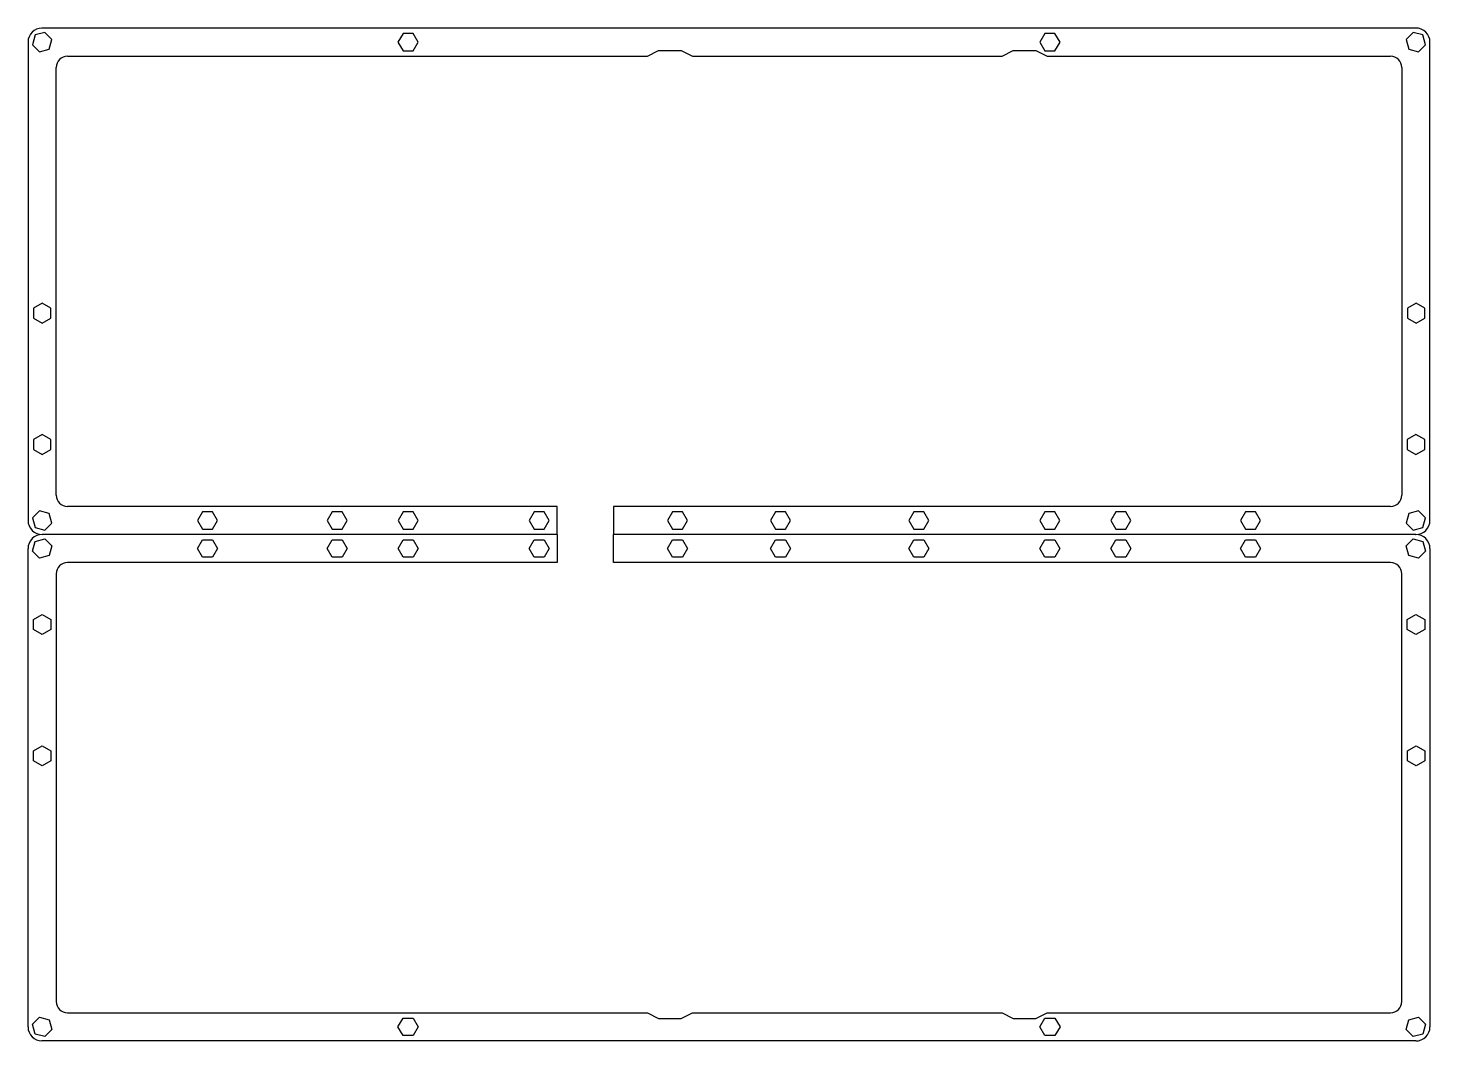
# Model space of a CAD drawing. Header units: millimetres. Extents: x 397 to 793, y -143 to 143.
import ezdxf

# ---------------------------------------------------------------- set-up
doc = ezdxf.new("R2010")
doc.units = ezdxf.units.MM
doc.layers.get('0').update_dxf_attribs({"linetype": 'CONTINUOUS'})

msp = doc.modelspace()

# ---------------------------------------------------------------- linework, layer by layer
for p, q in [((788.66, 142.87), (401.25, 142.87)), ((788.66, 142.87), (401.25, 142.87)), ((397.37, 138.9), (397.37, 3.97)), ((397.37, 138.9), (397.37, 3.97)), ((792.63, 3.97), (792.63, 138.9)), ((792.63, 3.97), (792.63, 138.9)), ((408.48, 134.93), (571.98, 134.93)), ((408.48, 134.93), (571.98, 134.93)), ((571.98, 134.93), (575.16, 136.52)), ((571.98, 134.93), (575.16, 136.52)), ((575.16, 136.52), (581.51, 136.52)), ((575.16, 136.52), (581.51, 136.52)), ((581.51, 136.52), (584.68, 134.93)), ((581.51, 136.52), (584.68, 134.93)), ((584.68, 134.93), (671.99, 134.93)), ((584.68, 134.93), (671.99, 134.93)), ((671.99, 134.93), (675.16, 136.52)), ((671.99, 134.93), (675.16, 136.52)), ((675.16, 136.52), (681.51, 136.52)), ((675.16, 136.52), (681.51, 136.52)), ((681.51, 136.52), (684.69, 134.93)), ((681.51, 136.52), (684.69, 134.93)), ((684.69, 134.93), (781.52, 134.93)), ((684.69, 134.93), (781.52, 134.93)), ((405.31, 11.11), (405.31, 131.75)), ((405.31, 11.11), (405.31, 131.75)), ((784.69, 131.75), (784.69, 11.11)), ((784.69, 131.75), (784.69, 11.11)), ((546.58, 7.94), (408.48, 7.94)), ((546.58, 7.94), (408.48, 7.94)), ((546.58, 0), (546.58, 7.94)), ((546.58, 0), (546.58, 7.94)), ((781.52, 7.94), (562.46, 7.94)), ((562.46, 7.94), (562.46, 0)), ((562.46, 7.94), (562.46, 0)), ((781.52, 7.94), (562.46, 7.94)), ((546.58, 0), (401.34, 0)), ((562.46, -7.94), (562.46, 0)), ((562.46, -7.94), (562.46, 0)), ((788.66, 0), (562.46, 0)), ((788.53, 0), (788.66, 0)), ((788.53, 0), (788.66, 0)), ((546.58, 0), (546.58, -7.94)), ((546.58, 0), (546.58, -7.94)), ((788.53, 0), (788.66, 0)), ((788.53, 0), (788.66, 0)), ((397.37, -138.9), (397.37, -3.97)), ((397.37, -138.9), (397.37, -3.97)), ((792.63, -3.97), (792.63, -138.9)), ((792.63, -3.97), (792.63, -138.9)), ((405.31, -11.11), (405.31, -131.75)), ((405.31, -11.11), (405.31, -131.75)), ((546.58, -7.94), (408.48, -7.94)), ((546.58, -7.94), (408.48, -7.94)), ((781.52, -7.94), (562.46, -7.94)), ((781.52, -7.94), (562.46, -7.94)), ((784.69, -131.75), (784.69, -11.11)), ((784.69, -131.75), (784.69, -11.11)), ((408.48, -134.93), (571.98, -134.93)), ((408.48, -134.93), (571.98, -134.93)), ((571.98, -134.93), (575.16, -136.52)), ((571.98, -134.93), (575.16, -136.52)), ((575.16, -136.52), (581.51, -136.52)), ((575.16, -136.52), (581.51, -136.52)), ((581.51, -136.52), (584.68, -134.93)), ((581.51, -136.52), (584.68, -134.93)), ((584.68, -134.93), (671.99, -134.93)), ((584.68, -134.93), (671.99, -134.93)), ((671.99, -134.93), (675.16, -136.52)), ((671.99, -134.93), (675.16, -136.52)), ((675.16, -136.52), (681.51, -136.52)), ((675.16, -136.52), (681.51, -136.52)), ((681.51, -136.52), (684.69, -134.93)), ((681.51, -136.52), (684.69, -134.93)), ((684.69, -134.93), (781.52, -134.93)), ((684.69, -134.93), (781.52, -134.93)), ((788.66, -142.87), (401.25, -142.87)), ((788.66, -142.87), (401.25, -142.87))]:
    msp.add_line(p, q)
for points in [[(404.07, 139.63), (402.07, 141.63), (399.34, 140.9), (398.6, 138.17), (400.6, 136.16), (403.34, 136.9)], [(402.07, 141.63), (399.34, 140.9), (398.6, 138.17), (400.6, 136.16), (403.34, 136.9), (404.07, 139.63)], [(507.33, 138.9), (505.91, 141.35), (503.09, 141.35), (501.67, 138.9), (503.09, 136.45), (505.91, 136.45)], [(505.91, 141.35), (503.09, 141.35), (501.67, 138.9), (503.09, 136.45), (505.91, 136.45), (507.33, 138.9)], [(688.33, 138.9), (686.91, 141.35), (684.09, 141.35), (682.67, 138.9), (684.09, 136.45), (686.91, 136.45)], [(684.09, 136.45), (686.91, 136.45), (688.33, 138.9), (686.91, 141.35), (684.09, 141.35), (682.67, 138.9)], [(789.39, 136.16), (791.4, 138.17), (790.66, 140.9), (787.93, 141.63), (785.93, 139.63), (786.66, 136.9)], [(791.4, 138.17), (790.66, 140.9), (787.93, 141.63), (785.93, 139.63), (786.66, 136.9), (789.39, 136.16)], [(398.89, 63.82), (398.89, 60.99), (401.34, 59.58), (403.79, 60.99), (403.79, 63.82), (401.34, 65.23)], [(403.79, 60.99), (403.79, 63.82), (401.34, 65.23), (398.89, 63.82), (398.89, 60.99), (401.34, 59.58)], [(791.18, 60.99), (791.18, 63.82), (788.73, 65.23), (786.28, 63.82), (786.28, 60.99), (788.73, 59.58)], [(791.18, 63.82), (788.73, 65.23), (786.28, 63.82), (786.28, 60.99), (788.73, 59.58), (791.18, 60.99)], [(401.34, 22.57), (403.79, 23.98), (403.79, 26.81), (401.34, 28.23), (398.89, 26.81), (398.89, 23.98)], [(403.79, 26.81), (401.34, 28.23), (398.89, 26.81), (398.89, 23.98), (401.34, 22.57), (403.79, 23.98)], [(786.24, 26.82), (786.24, 23.99), (788.69, 22.58), (791.14, 23.99), (791.14, 26.82), (788.69, 28.23)], [(791.14, 26.82), (788.69, 28.23), (786.24, 26.82), (786.24, 23.99), (788.69, 22.58), (791.14, 23.99)], [(403.34, 5.97), (400.6, 6.7), (398.6, 4.7), (399.34, 1.97), (402.07, 1.24), (404.07, 3.24)], [(404.07, 3.24), (403.34, 5.97), (400.6, 6.7), (398.6, 4.7), (399.34, 1.97), (402.07, 1.24)], [(449.41, 1.52), (450.83, 3.97), (449.41, 6.42), (446.59, 6.42), (445.17, 3.97), (446.59, 1.52)], [(446.59, 6.42), (445.17, 3.97), (446.59, 1.52), (449.41, 1.52), (450.83, 3.97), (449.41, 6.42)], [(481.67, 3.97), (483.09, 1.52), (485.91, 1.52), (487.33, 3.97), (485.91, 6.42), (483.09, 6.42)], [(485.91, 6.42), (483.09, 6.42), (481.67, 3.97), (483.09, 1.52), (485.91, 1.52), (487.33, 3.97)], [(505.93, 1.52), (507.35, 3.97), (505.93, 6.42), (503.1, 6.42), (501.69, 3.97), (503.1, 1.52)], [(503.1, 6.42), (501.69, 3.97), (503.1, 1.52), (505.93, 1.52), (507.35, 3.97), (505.93, 6.42)], [(542.91, 6.42), (540.09, 6.42), (538.67, 3.97), (540.09, 1.52), (542.91, 1.52), (544.33, 3.97)], [(542.91, 1.52), (544.33, 3.97), (542.91, 6.42), (540.09, 6.42), (538.67, 3.97), (540.09, 1.52)], [(577.67, 3.97), (579.09, 1.52), (581.91, 1.52), (583.33, 3.97), (581.91, 6.42), (579.09, 6.42)], [(579.09, 6.42), (577.67, 3.97), (579.09, 1.52), (581.91, 1.52), (583.33, 3.97), (581.91, 6.42)], [(612.33, 3.97), (610.91, 6.42), (608.09, 6.42), (606.67, 3.97), (608.09, 1.52), (610.91, 1.52)], [(608.09, 1.52), (610.91, 1.52), (612.33, 3.97), (610.91, 6.42), (608.09, 6.42), (606.67, 3.97)], [(645.67, 3.97), (647.09, 1.52), (649.91, 1.52), (651.33, 3.97), (649.91, 6.42), (647.09, 6.42)], [(645.67, 3.97), (647.09, 1.52), (649.91, 1.52), (651.33, 3.97), (649.91, 6.42), (647.09, 6.42)], [(686.9, 6.42), (684.07, 6.42), (682.65, 3.97), (684.07, 1.52), (686.9, 1.52), (688.31, 3.97)], [(684.07, 1.52), (686.9, 1.52), (688.31, 3.97), (686.9, 6.42), (684.07, 6.42), (682.65, 3.97)], [(704.09, 6.42), (702.67, 3.97), (704.09, 1.52), (706.91, 1.52), (708.33, 3.97), (706.91, 6.42)], [(706.91, 6.42), (704.09, 6.42), (702.67, 3.97), (704.09, 1.52), (706.91, 1.52), (708.33, 3.97)], [(740.59, 1.52), (743.41, 1.52), (744.83, 3.97), (743.41, 6.42), (740.59, 6.42), (739.17, 3.97)], [(740.59, 1.52), (743.41, 1.52), (744.83, 3.97), (743.41, 6.42), (740.59, 6.42), (739.17, 3.97)], [(789.39, 6.7), (786.66, 5.97), (785.93, 3.24), (787.93, 1.24), (790.66, 1.97), (791.4, 4.7)], [(786.66, 5.97), (785.93, 3.24), (787.93, 1.24), (790.66, 1.97), (791.4, 4.7), (789.39, 6.7)], [(400.6, -6.7), (398.6, -4.7), (399.34, -1.97), (402.07, -1.24), (404.07, -3.24), (403.34, -5.97)], [(403.34, -5.97), (400.6, -6.7), (398.6, -4.7), (399.34, -1.97), (402.07, -1.24), (404.07, -3.24)], [(450.83, -3.97), (449.41, -6.42), (446.59, -6.42), (445.17, -3.97), (446.59, -1.52), (449.41, -1.52)], [(449.41, -1.52), (450.83, -3.97), (449.41, -6.42), (446.59, -6.42), (445.17, -3.97), (446.59, -1.52)], [(481.67, -3.97), (483.09, -1.52), (485.91, -1.52), (487.33, -3.97), (485.91, -6.42), (483.09, -6.42)], [(485.91, -1.52), (487.33, -3.97), (485.91, -6.42), (483.09, -6.42), (481.67, -3.97), (483.09, -1.52)], [(505.93, -1.52), (507.35, -3.97), (505.93, -6.42), (503.1, -6.42), (501.69, -3.97), (503.1, -1.52)], [(507.35, -3.97), (505.93, -6.42), (503.1, -6.42), (501.69, -3.97), (503.1, -1.52), (505.93, -1.52)], [(542.91, -6.42), (540.09, -6.42), (538.67, -3.97), (540.09, -1.52), (542.91, -1.52), (544.33, -3.97)], [(542.91, -6.42), (540.09, -6.42), (538.67, -3.97), (540.09, -1.52), (542.91, -1.52), (544.33, -3.97)], [(581.91, -1.52), (583.33, -3.97), (581.91, -6.42), (579.09, -6.42), (577.67, -3.97), (579.09, -1.52)], [(581.91, -6.42), (579.09, -6.42), (577.67, -3.97), (579.09, -1.52), (581.91, -1.52), (583.33, -3.97)], [(612.33, -3.97), (610.91, -6.42), (608.09, -6.42), (606.67, -3.97), (608.09, -1.52), (610.91, -1.52)], [(610.91, -1.52), (612.33, -3.97), (610.91, -6.42), (608.09, -6.42), (606.67, -3.97), (608.09, -1.52)], [(647.09, -1.52), (649.91, -1.52), (651.33, -3.97), (649.91, -6.42), (647.09, -6.42), (645.67, -3.97)], [(649.91, -1.52), (651.33, -3.97), (649.91, -6.42), (647.09, -6.42), (645.67, -3.97), (647.09, -1.52)], [(688.31, -3.97), (686.9, -6.42), (684.07, -6.42), (682.65, -3.97), (684.07, -1.52), (686.9, -1.52)], [(686.9, -1.52), (688.31, -3.97), (686.9, -6.42), (684.07, -6.42), (682.65, -3.97), (684.07, -1.52)], [(702.67, -3.97), (704.09, -1.52), (706.91, -1.52), (708.33, -3.97), (706.91, -6.42), (704.09, -6.42)], [(702.67, -3.97), (704.09, -1.52), (706.91, -1.52), (708.33, -3.97), (706.91, -6.42), (704.09, -6.42)], [(740.59, -1.52), (743.41, -1.52), (744.83, -3.97), (743.41, -6.42), (740.59, -6.42), (739.17, -3.97)], [(740.59, -6.42), (739.17, -3.97), (740.59, -1.52), (743.41, -1.52), (744.83, -3.97), (743.41, -6.42)], [(785.93, -3.24), (787.93, -1.24), (790.66, -1.97), (791.4, -4.7), (789.39, -6.7), (786.66, -5.97)], [(791.4, -4.7), (789.39, -6.7), (786.66, -5.97), (785.93, -3.24), (787.93, -1.24), (790.66, -1.97)], [(403.79, -23.98), (403.79, -26.81), (401.34, -28.23), (398.89, -26.81), (398.89, -23.98), (401.34, -22.57)], [(403.79, -26.81), (401.34, -28.23), (398.89, -26.81), (398.89, -23.98), (401.34, -22.57), (403.79, -23.98)], [(786.24, -23.99), (788.69, -22.58), (791.14, -23.99), (791.14, -26.82), (788.69, -28.23), (786.24, -26.82)], [(791.14, -26.82), (788.69, -28.23), (786.24, -26.82), (786.24, -23.99), (788.69, -22.58), (791.14, -23.99)], [(401.34, -65.23), (398.89, -63.82), (398.89, -60.99), (401.34, -59.58), (403.79, -60.99), (403.79, -63.82)], [(403.79, -60.99), (403.79, -63.82), (401.34, -65.23), (398.89, -63.82), (398.89, -60.99), (401.34, -59.58)], [(791.18, -63.82), (788.73, -65.23), (786.28, -63.82), (786.28, -60.99), (788.73, -59.58), (791.18, -60.99)], [(786.28, -63.82), (786.28, -60.99), (788.73, -59.58), (791.18, -60.99), (791.18, -63.82), (788.73, -65.23)], [(400.6, -136.16), (403.34, -136.9), (404.07, -139.63), (402.07, -141.63), (399.34, -140.9), (398.6, -138.17)], [(398.6, -138.17), (400.6, -136.16), (403.34, -136.9), (404.07, -139.63), (402.07, -141.63), (399.34, -140.9)], [(505.91, -141.35), (503.09, -141.35), (501.67, -138.9), (503.09, -136.45), (505.91, -136.45), (507.33, -138.9)], [(505.91, -136.45), (507.33, -138.9), (505.91, -141.35), (503.09, -141.35), (501.67, -138.9), (503.09, -136.45)], [(688.33, -138.9), (686.91, -141.35), (684.09, -141.35), (682.67, -138.9), (684.09, -136.45), (686.91, -136.45)], [(684.09, -141.35), (682.67, -138.9), (684.09, -136.45), (686.91, -136.45), (688.33, -138.9), (686.91, -141.35)], [(785.93, -139.63), (786.66, -136.9), (789.39, -136.16), (791.4, -138.17), (790.66, -140.9), (787.93, -141.63)], [(789.39, -136.16), (791.4, -138.17), (790.66, -140.9), (787.93, -141.63), (785.93, -139.63), (786.66, -136.9)]]:
    msp.add_lwpolyline(points, close=True)
for centre, radius, start, end in [((401.34, 138.9), 3.97, 91.271, 179.9999), ((401.34, 138.9), 3.97, 91.271, 179.9999), ((788.66, 138.9), 3.97, -0.0001, 90.0001), ((788.66, 138.9), 3.97, -0.0001, 90.0001), ((408.48, 131.75), 3.17, 90, 180), ((408.48, 131.75), 3.17, 90, 180), ((781.52, 131.75), 3.17, 0, 90), ((781.52, 131.75), 3.17, 0, 90), ((408.48, 11.11), 3.17, 180, 270), ((408.48, 11.11), 3.17, 180, 270), ((781.52, 11.11), 3.17, 270, 360), ((781.52, 11.11), 3.17, 270, 360), ((401.34, 3.97), 3.97, 179.9999, 270), ((401.34, 3.97), 3.97, 179.9999, 270), ((788.66, 3.97), 3.97, -90.0001, 0.0003), ((788.66, 3.97), 3.97, -90.0001, 0.0003), ((788.66, -3.97), 3.97, -0.0003, 90.0001), ((788.66, -3.97), 3.97, -0.0003, 90.0001), ((401.34, -3.97), 3.97, 90, 180.0001), ((401.34, -3.97), 3.97, 90, 180.0001), ((408.48, -11.11), 3.17, 90, 180), ((408.48, -11.11), 3.17, 90, 180), ((781.52, -11.11), 3.17, 0, 90), ((781.52, -11.11), 3.17, 0, 90), ((408.48, -131.75), 3.17, 180, 270), ((408.48, -131.75), 3.17, 180, 270), ((781.52, -131.75), 3.17, 270, 360), ((781.52, -131.75), 3.17, 270, 360), ((401.34, -138.9), 3.97, 180.0001, 268.729), ((401.34, -138.9), 3.97, 180.0001, 268.729), ((788.66, -138.9), 3.97, -90.0001, 0.0001), ((788.66, -138.9), 3.97, -90.0001, 0.0001)]:
    msp.add_arc(centre, radius, start, end)

doc.saveas('drawing.dxf')
